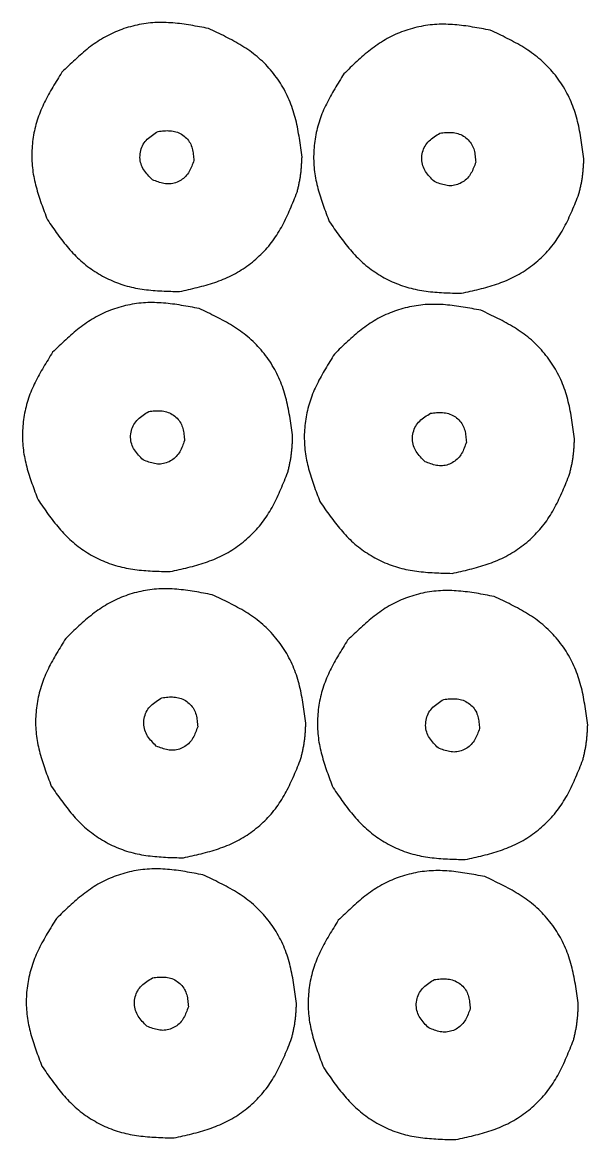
# Model space of a CAD drawing. Extents: x 4 to 423, y 4 to 212.
# Drawn here: x 4.1 to 108.8, y 3.9 to 210.6 of the extents above; entities that cross this region are included whole.
import ezdxf

# ---------------------------------------------------------------- set-up
doc = ezdxf.new("R2010")
doc.units = 0
doc.layers.add('Layer_1', color=7, linetype='CONTINUOUS')

msp = doc.modelspace()

# ---------------------------------------------------------------- linework, layer by layer
at = {"layer": 'Layer_1', "color": 7}
for p, q in [((55.879746, 185.680938), (55.879746, 185.680938)), ((108.060517, 185.357543), (108.060517, 185.357543)), ((28.200624, 181.459317), (28.200624, 181.459317)), ((80.381394, 181.135922), (80.381394, 181.135922)), ((54.149639, 133.87162), (54.149639, 133.87162)), ((106.33041, 133.548225), (106.33041, 133.548225)), ((26.470517, 129.649999), (26.470517, 129.649999)), ((78.651287, 129.326603), (78.651287, 129.326603)), ((56.587559, 80.930438), (56.587559, 80.930438)), ((108.76833, 80.607042), (108.76833, 80.607042)), ((28.908437, 76.708817), (28.908437, 76.708817)), ((81.089208, 76.385421), (81.089208, 76.385421)), ((54.857452, 29.121121), (54.857452, 29.121121)), ((107.038223, 28.797725), (107.038223, 28.797725)), ((27.17833, 24.8995), (27.17833, 24.8995)), ((79.359101, 24.576104), (79.359101, 24.576104))]:
    msp.add_line(p, q, dxfattribs=at)
for points, knots in [([(38.560773, 209.460356), (37.465674, 209.669388), (35.282209, 210.086167), (31.98309, 210.53667), (28.647975, 210.626273), (25.327351, 210.176563), (22.107918, 209.226002), (19.078906, 207.796398), (16.338921, 205.895819), (13.831246, 203.706324), (12.237897, 202.155912), (11.438523, 201.378079)], [0, 0, 0, 0, 3.344446, 6.668333, 9.980007, 13.320141, 16.676732, 20.014038, 23.322327, 26.645625, 29.991527, 29.991527, 29.991527, 29.991527]), ([(55.879746, 185.680938), (55.730274, 186.836677), (55.432369, 189.14011), (54.795289, 192.559443), (53.768409, 195.890877), (52.183794, 199.01565), (50.119258, 201.856211), (47.635262, 204.326365), (44.779657, 206.325301), (41.718782, 207.977569), (39.615976, 208.964904), (38.560773, 209.460356)], [0, 0, 0, 0, 3.495904, 6.967479, 10.423894, 13.915493, 17.427018, 20.917433, 24.372902, 27.844709, 31.34171, 31.34171, 31.34171, 31.34171]), ([(90.741543, 209.136961), (89.646445, 209.345993), (87.46298, 209.762772), (84.163861, 210.213274), (80.828746, 210.302878), (77.508122, 209.853167), (74.288688, 208.902606), (71.259676, 207.473002), (68.519691, 205.572424), (66.012017, 203.382928), (64.418668, 201.832517), (63.619294, 201.054683)], [0, 0, 0, 0, 3.344446, 6.668333, 9.980007, 13.320141, 16.676732, 20.014038, 23.322327, 26.645625, 29.991527, 29.991527, 29.991527, 29.991527]), ([(108.060517, 185.357543), (107.911044, 186.513281), (107.613139, 188.816714), (106.97606, 192.236048), (105.949179, 195.567482), (104.364564, 198.692254), (102.300028, 201.532816), (99.816033, 204.002969), (96.960427, 206.001906), (93.899552, 207.654173), (91.796747, 208.641508), (90.741543, 209.136961)], [0, 0, 0, 0, 3.495904, 6.967479, 10.423894, 13.915493, 17.427018, 20.917433, 24.372902, 27.844709, 31.34171, 31.34171, 31.34171, 31.34171]), ([(11.438523, 201.378079), (10.867501, 200.466143), (9.728698, 198.647445), (8.163746, 195.839393), (6.898623, 192.877862), (6.103984, 189.743635), (5.778032, 186.521585), (5.933318, 183.293351), (6.596576, 180.143589), (7.591632, 177.087486), (8.361458, 175.084204), (8.747582, 174.079412)], [0, 0, 0, 0, 3.227736, 6.43716, 9.635832, 12.859337, 16.097472, 19.3183, 22.513775, 25.722653, 28.951781, 28.951781, 28.951781, 28.951781]), ([(63.619294, 201.054683), (63.048272, 200.142747), (61.909468, 198.324049), (60.344517, 195.515997), (59.079393, 192.554466), (58.284755, 189.420239), (57.958803, 186.198189), (58.114089, 182.969956), (58.777347, 179.820194), (59.772402, 176.76409), (60.542229, 174.760808), (60.928353, 173.756017)], [0, 0, 0, 0, 3.227736, 6.43716, 9.635832, 12.859337, 16.097472, 19.3183, 22.513775, 25.722653, 28.951781, 28.951781, 28.951781, 28.951781]), ([(28.200624, 181.459317), (27.908557, 181.755581), (27.33184, 182.340587), (26.561048, 183.290184), (26.008247, 184.393135), (25.827231, 185.634348), (25.969094, 186.889544), (26.423199, 188.059416), (27.210899, 189.010904), (28.178304, 189.763371), (28.873992, 190.203758), (29.226375, 190.426824)], [0, 0, 0, 0, 1.24795, 2.464213, 3.656713, 4.899916, 6.169499, 7.412186, 8.606575, 9.825384, 11.076418, 11.076418, 11.076418, 11.076418]), ([(29.226375, 190.426824), (29.601662, 190.468923), (30.345673, 190.552386), (31.463803, 190.581019), (32.574809, 190.399898), (33.60771, 189.921194), (34.503848, 189.214851), (35.199568, 188.319755), (35.596847, 187.272197), (35.776537, 186.170488), (35.829981, 185.422577), (35.857016, 185.044234)], [0, 0, 0, 0, 1.132821, 2.245824, 3.346671, 4.476996, 5.621574, 6.742463, 7.832399, 8.943814, 10.08162, 10.08162, 10.08162, 10.08162]), ([(81.407145, 190.103428), (81.782433, 190.145528), (82.526443, 190.22899), (83.644573, 190.257624), (84.755579, 190.076502), (85.788481, 189.597798), (86.684618, 188.891455), (87.380339, 187.996359), (87.777617, 186.948801), (87.957308, 185.847093), (88.010752, 185.099181), (88.037787, 184.720838)], [0, 0, 0, 0, 1.132821, 2.245824, 3.346671, 4.476996, 5.621574, 6.742463, 7.832399, 8.943814, 10.08162, 10.08162, 10.08162, 10.08162]), ([(80.381394, 181.135922), (80.089328, 181.432186), (79.51261, 182.017191), (78.741818, 182.966788), (78.189017, 184.069739), (78.008001, 185.310952), (78.149865, 186.566148), (78.60397, 187.73602), (79.39167, 188.687508), (80.359075, 189.439976), (81.054763, 189.880362), (81.407145, 190.103428)], [0, 0, 0, 0, 1.24795, 2.464213, 3.656713, 4.899916, 6.169499, 7.412186, 8.606575, 9.825384, 11.076418, 11.076418, 11.076418, 11.076418]), ([(35.857016, 185.044234), (35.730779, 184.690518), (35.480583, 183.989468), (35.017901, 182.978683), (34.374338, 182.07273), (33.507239, 181.370108), (32.505664, 180.886384), (31.418017, 180.65275), (30.314092, 180.743139), (29.247096, 181.051637), (28.552111, 181.322386), (28.200624, 181.459317)], [0, 0, 0, 0, 1.126596, 2.232865, 3.32612, 4.427431, 5.542997, 6.636887, 7.722104, 8.827921, 9.959458, 9.959458, 9.959458, 9.959458]), ([(54.978599, 179.183122), (55.035086, 179.420029), (55.148046, 179.893778), (55.309678, 180.606165), (55.455661, 181.321974), (55.578044, 182.042339), (55.677308, 182.766347), (55.753894, 183.493053), (55.80823, 184.221624), (55.847703, 184.951077), (55.869064, 185.437635), (55.879746, 185.680938)], [0, 0, 0, 0, 0.730643, 1.461087, 2.191397, 2.921974, 3.652733, 4.383387, 5.113794, 5.844262, 6.574873, 6.574873, 6.574873, 6.574873]), ([(88.037787, 184.720838), (87.91155, 184.367122), (87.661354, 183.666072), (87.198672, 182.655287), (86.555109, 181.749334), (85.688009, 181.046713), (84.686435, 180.562988), (83.598787, 180.329355), (82.494863, 180.419744), (81.427867, 180.728241), (80.732882, 180.998991), (80.381394, 181.135922)], [0, 0, 0, 0, 1.126596, 2.232865, 3.32612, 4.427431, 5.542997, 6.636887, 7.722104, 8.827921, 9.959458, 9.959458, 9.959458, 9.959458]), ([(107.15937, 178.859726), (107.215857, 179.096633), (107.328816, 179.570382), (107.490448, 180.28277), (107.636431, 180.998578), (107.758814, 181.718944), (107.858078, 182.442951), (107.934665, 183.169658), (107.989001, 183.898228), (108.028473, 184.627681), (108.049835, 185.114239), (108.060517, 185.357543)], [0, 0, 0, 0, 0.730643, 1.461087, 2.191397, 2.921974, 3.652733, 4.383387, 5.113794, 5.844262, 6.574873, 6.574873, 6.574873, 6.574873]), ([(33.209845, 160.803924), (34.307146, 161.047093), (36.495006, 161.531935), (39.729151, 162.431662), (42.852229, 163.682458), (45.744915, 165.429835), (48.340136, 167.603616), (50.560522, 170.147946), (52.313908, 173.01563), (53.72893, 176.058042), (54.561054, 178.138955), (54.978599, 179.183122)], [0, 0, 0, 0, 3.371599, 6.722484, 10.061471, 13.430372, 16.815522, 20.179901, 23.51306, 26.862578, 30.236068, 30.236068, 30.236068, 30.236068]), ([(85.390616, 160.480529), (86.487917, 160.723697), (88.675777, 161.208539), (91.909922, 162.108266), (95.032999, 163.359062), (97.925685, 165.106439), (100.520906, 167.28022), (102.741293, 169.824551), (104.494679, 172.692235), (105.9097, 175.734647), (106.741824, 177.81556), (107.15937, 178.859726)], [0, 0, 0, 0, 3.371599, 6.722484, 10.061471, 13.430372, 16.815522, 20.179901, 23.51306, 26.862578, 30.236068, 30.236068, 30.236068, 30.236068]), ([(8.747582, 174.079412), (9.369379, 173.179532), (10.609315, 171.385064), (12.603627, 168.796769), (14.866235, 166.430829), (17.484175, 164.442415), (20.374331, 162.864241), (23.462634, 161.74176), (26.677995, 161.135508), (29.93504, 160.883416), (32.115875, 160.830479), (33.209845, 160.803924)], [0, 0, 0, 0, 3.281268, 6.543238, 9.793832, 13.071067, 16.363725, 19.638159, 22.885402, 26.146793, 29.429507, 29.429507, 29.429507, 29.429507]), ([(60.928353, 173.756017), (61.550149, 172.856136), (62.790085, 171.061668), (64.784398, 168.473373), (67.047005, 166.107433), (69.664945, 164.119019), (72.555101, 162.540845), (75.643404, 161.418364), (78.858766, 160.812112), (82.115811, 160.56002), (84.296645, 160.507083), (85.390616, 160.480529)], [0, 0, 0, 0, 3.281268, 6.543238, 9.793832, 13.071067, 16.363725, 19.638159, 22.885402, 26.146793, 29.429507, 29.429507, 29.429507, 29.429507]), ([(36.830666, 157.651038), (35.735568, 157.86007), (33.552102, 158.276849), (30.252983, 158.727352), (26.917869, 158.816955), (23.597244, 158.367244), (20.377811, 157.416684), (17.348799, 155.98708), (14.608814, 154.086501), (12.101139, 151.897006), (10.507791, 150.346594), (9.708416, 149.568761)], [0, 0, 0, 0, 3.344446, 6.668333, 9.980007, 13.320141, 16.676732, 20.014038, 23.322327, 26.645625, 29.991527, 29.991527, 29.991527, 29.991527]), ([(54.149639, 133.87162), (54.000167, 135.027358), (53.702262, 137.330792), (53.065183, 140.750125), (52.038302, 144.081559), (50.453687, 147.206332), (48.389151, 150.046893), (45.905155, 152.517046), (43.04955, 154.515983), (39.988675, 156.16825), (37.88587, 157.155586), (36.830666, 157.651038)], [0, 0, 0, 0, 3.495904, 6.967479, 10.423894, 13.915493, 17.427018, 20.917433, 24.372902, 27.844709, 31.34171, 31.34171, 31.34171, 31.34171]), ([(89.011437, 157.327642), (87.916338, 157.536674), (85.732873, 157.953453), (82.433754, 158.403956), (79.098639, 158.493559), (75.778015, 158.043849), (72.558581, 157.093288), (69.529569, 155.663684), (66.789584, 153.763105), (64.28191, 151.57361), (62.688561, 150.023198), (61.889187, 149.245365)], [0, 0, 0, 0, 3.344446, 6.668333, 9.980007, 13.320141, 16.676732, 20.014038, 23.322327, 26.645625, 29.991527, 29.991527, 29.991527, 29.991527]), ([(106.33041, 133.548225), (106.180937, 134.703963), (105.883033, 137.007396), (105.245953, 140.42673), (104.219072, 143.758163), (102.634457, 146.882936), (100.569921, 149.723497), (98.085926, 152.193651), (95.23032, 154.192588), (92.169445, 155.844855), (90.06664, 156.83219), (89.011437, 157.327642)], [0, 0, 0, 0, 3.495904, 6.967479, 10.423894, 13.915493, 17.427018, 20.917433, 24.372902, 27.844709, 31.34171, 31.34171, 31.34171, 31.34171]), ([(9.708416, 149.568761), (9.137395, 148.656825), (7.998591, 146.838127), (6.433639, 144.030074), (5.168516, 141.068544), (4.373877, 137.934317), (4.047925, 134.712266), (4.203212, 131.484033), (4.866469, 128.334271), (5.861525, 125.278168), (6.631351, 123.274886), (7.017475, 122.270094)], [0, 0, 0, 0, 3.227736, 6.43716, 9.635832, 12.859337, 16.097472, 19.3183, 22.513775, 25.722653, 28.951781, 28.951781, 28.951781, 28.951781]), ([(61.889187, 149.245365), (61.318165, 148.333429), (60.179361, 146.514731), (58.61441, 143.706679), (57.349287, 140.745148), (56.554648, 137.610921), (56.228696, 134.388871), (56.383982, 131.160638), (57.04724, 128.010875), (58.042295, 124.954772), (58.812122, 122.95149), (59.198246, 121.946698)], [0, 0, 0, 0, 3.227736, 6.43716, 9.635832, 12.859337, 16.097472, 19.3183, 22.513775, 25.722653, 28.951781, 28.951781, 28.951781, 28.951781]), ([(26.470517, 129.649999), (26.17845, 129.946263), (25.601733, 130.531268), (24.830941, 131.480865), (24.27814, 132.583817), (24.097124, 133.825029), (24.238987, 135.080225), (24.693092, 136.250098), (25.480792, 137.201586), (26.448197, 137.954053), (27.143885, 138.39444), (27.496268, 138.617506)], [0, 0, 0, 0, 1.24795, 2.464213, 3.656713, 4.899916, 6.169499, 7.412186, 8.606575, 9.825384, 11.076418, 11.076418, 11.076418, 11.076418]), ([(27.496268, 138.617506), (27.871555, 138.659605), (28.615566, 138.743068), (29.733696, 138.771701), (30.844702, 138.59058), (31.877603, 138.111876), (32.773741, 137.405532), (33.469461, 136.510437), (33.86674, 135.462879), (34.04643, 134.36117), (34.099874, 133.613259), (34.126909, 133.234916)], [0, 0, 0, 0, 1.132821, 2.245824, 3.346671, 4.476996, 5.621574, 6.742463, 7.832399, 8.943814, 10.08162, 10.08162, 10.08162, 10.08162]), ([(78.651287, 129.326603), (78.359221, 129.622867), (77.782503, 130.207873), (77.011711, 131.15747), (76.458911, 132.260421), (76.277895, 133.501634), (76.419758, 134.75683), (76.873863, 135.926702), (77.661563, 136.87819), (78.628968, 137.630657), (79.324656, 138.071044), (79.677038, 138.29411)], [0, 0, 0, 0, 1.24795, 2.464213, 3.656713, 4.899916, 6.169499, 7.412186, 8.606575, 9.825384, 11.076418, 11.076418, 11.076418, 11.076418]), ([(79.677038, 138.29411), (80.052326, 138.33621), (80.796336, 138.419672), (81.914466, 138.448305), (83.025472, 138.267184), (84.058374, 137.78848), (84.954511, 137.082137), (85.650232, 136.187041), (86.047511, 135.139483), (86.227201, 134.037774), (86.280645, 133.289863), (86.30768, 132.91152)], [0, 0, 0, 0, 1.132821, 2.245824, 3.346671, 4.476996, 5.621574, 6.742463, 7.832399, 8.943814, 10.08162, 10.08162, 10.08162, 10.08162]), ([(34.126909, 133.234916), (34.000672, 132.8812), (33.750476, 132.18015), (33.287794, 131.169365), (32.644231, 130.263411), (31.777132, 129.56079), (30.775557, 129.077066), (29.68791, 128.843432), (28.583986, 128.933821), (27.516989, 129.242318), (26.822004, 129.513068), (26.470517, 129.649999)], [0, 0, 0, 0, 1.126596, 2.232865, 3.32612, 4.427431, 5.542997, 6.636887, 7.722104, 8.827921, 9.959458, 9.959458, 9.959458, 9.959458]), ([(53.248492, 127.373803), (53.30498, 127.61071), (53.417939, 128.08446), (53.579571, 128.796847), (53.725554, 129.512656), (53.847937, 130.233021), (53.947201, 130.957029), (54.023787, 131.683735), (54.078124, 132.412306), (54.117596, 133.141758), (54.138957, 133.628317), (54.149639, 133.87162)], [0, 0, 0, 0, 0.730643, 1.461087, 2.191397, 2.921974, 3.652733, 4.383387, 5.113794, 5.844262, 6.574873, 6.574873, 6.574873, 6.574873]), ([(86.30768, 132.91152), (86.181443, 132.557804), (85.931247, 131.856754), (85.468565, 130.845969), (84.825002, 129.940016), (83.957902, 129.237395), (82.956328, 128.75367), (81.86868, 128.520036), (80.764756, 128.610426), (79.69776, 128.918923), (79.002775, 129.189672), (78.651287, 129.326603)], [0, 0, 0, 0, 1.126596, 2.232865, 3.32612, 4.427431, 5.542997, 6.636887, 7.722104, 8.827921, 9.959458, 9.959458, 9.959458, 9.959458]), ([(105.429263, 127.050408), (105.48575, 127.287315), (105.598709, 127.761064), (105.760342, 128.473451), (105.906324, 129.18926), (106.028707, 129.909625), (106.127971, 130.633633), (106.204558, 131.360339), (106.258894, 132.08891), (106.298366, 132.818363), (106.319728, 133.304921), (106.33041, 133.548225)], [0, 0, 0, 0, 0.730643, 1.461087, 2.191397, 2.921974, 3.652733, 4.383387, 5.113794, 5.844262, 6.574873, 6.574873, 6.574873, 6.574873]), ([(31.479738, 108.994606), (32.577039, 109.237774), (34.764899, 109.722617), (37.999044, 110.622343), (41.122122, 111.873139), (44.014808, 113.620517), (46.610029, 115.794298), (48.830415, 118.338628), (50.583801, 121.206312), (51.998823, 124.248724), (52.830947, 126.329637), (53.248492, 127.373803)], [0, 0, 0, 0, 3.371599, 6.722484, 10.061471, 13.430372, 16.815522, 20.179901, 23.51306, 26.862578, 30.236068, 30.236068, 30.236068, 30.236068]), ([(83.660509, 108.671211), (84.75781, 108.914379), (86.94567, 109.399221), (90.179815, 110.298948), (93.302892, 111.549744), (96.195578, 113.297121), (98.790799, 115.470902), (101.011186, 118.015232), (102.764572, 120.882917), (104.179594, 123.925329), (105.011717, 126.006242), (105.429263, 127.050408)], [0, 0, 0, 0, 3.371599, 6.722484, 10.061471, 13.430372, 16.815522, 20.179901, 23.51306, 26.862578, 30.236068, 30.236068, 30.236068, 30.236068]), ([(7.017475, 122.270094), (7.639272, 121.370214), (8.879208, 119.575746), (10.87352, 116.987451), (13.136128, 114.621511), (15.754068, 112.633096), (18.644224, 111.054923), (21.732527, 109.932442), (24.947888, 109.32619), (28.204933, 109.074098), (30.385768, 109.021161), (31.479738, 108.994606)], [0, 0, 0, 0, 3.281268, 6.543238, 9.793832, 13.071067, 16.363725, 19.638159, 22.885402, 26.146793, 29.429507, 29.429507, 29.429507, 29.429507]), ([(59.198246, 121.946698), (59.820042, 121.046818), (61.059979, 119.25235), (63.054291, 116.664055), (65.316898, 114.298115), (67.934838, 112.309701), (70.824994, 110.731527), (73.913297, 109.609046), (77.128659, 109.002794), (80.385704, 108.750702), (82.566538, 108.697765), (83.660509, 108.671211)], [0, 0, 0, 0, 3.281268, 6.543238, 9.793832, 13.071067, 16.363725, 19.638159, 22.885402, 26.146793, 29.429507, 29.429507, 29.429507, 29.429507]), ([(39.268586, 104.709856), (38.173488, 104.918888), (35.990023, 105.335667), (32.690903, 105.78617), (29.355789, 105.875773), (26.035164, 105.426062), (22.815731, 104.475502), (19.786719, 103.045898), (17.046734, 101.145319), (14.539059, 98.955824), (12.945711, 97.405412), (12.146336, 96.627579)], [0, 0, 0, 0, 3.344446, 6.668333, 9.980007, 13.320141, 16.676732, 20.014038, 23.322327, 26.645625, 29.991527, 29.991527, 29.991527, 29.991527]), ([(91.449357, 104.38646), (90.354258, 104.595492), (88.170793, 105.012271), (84.871674, 105.462774), (81.536559, 105.552377), (78.215935, 105.102667), (74.996501, 104.152106), (71.96749, 102.722502), (69.227504, 100.821923), (66.71983, 98.632428), (65.126481, 97.082016), (64.327107, 96.304183)], [0, 0, 0, 0, 3.344446, 6.668333, 9.980007, 13.320141, 16.676732, 20.014038, 23.322327, 26.645625, 29.991527, 29.991527, 29.991527, 29.991527]), ([(56.587559, 80.930438), (56.438087, 82.086176), (56.140182, 84.38961), (55.503103, 87.808943), (54.476222, 91.140377), (52.891607, 94.26515), (50.827071, 97.105711), (48.343076, 99.575864), (45.48747, 101.574801), (42.426595, 103.227068), (40.32379, 104.214404), (39.268586, 104.709856)], [0, 0, 0, 0, 3.495904, 6.967479, 10.423894, 13.915493, 17.427018, 20.917433, 24.372902, 27.844709, 31.34171, 31.34171, 31.34171, 31.34171]), ([(108.76833, 80.607042), (108.618857, 81.762781), (108.320953, 84.066214), (107.683873, 87.485548), (106.656993, 90.816981), (105.072378, 93.941754), (103.007842, 96.782315), (100.523846, 99.252469), (97.668241, 101.251406), (94.607366, 102.903673), (92.50456, 103.891008), (91.449357, 104.38646)], [0, 0, 0, 0, 3.495904, 6.967479, 10.423894, 13.915493, 17.427018, 20.917433, 24.372902, 27.844709, 31.34171, 31.34171, 31.34171, 31.34171]), ([(12.146336, 96.627579), (11.575315, 95.715643), (10.436511, 93.896945), (8.87156, 91.088892), (7.606436, 88.127362), (6.811798, 84.993135), (6.485846, 81.771084), (6.641132, 78.542851), (7.304389, 75.393089), (8.299445, 72.336986), (9.069272, 70.333704), (9.455396, 69.328912)], [0, 0, 0, 0, 3.227736, 6.43716, 9.635832, 12.859337, 16.097472, 19.3183, 22.513775, 25.722653, 28.951781, 28.951781, 28.951781, 28.951781]), ([(64.327107, 96.304183), (63.756085, 95.392247), (62.617281, 93.573549), (61.05233, 90.765497), (59.787207, 87.803966), (58.992568, 84.669739), (58.666616, 81.447689), (58.821902, 78.219455), (59.48516, 75.069693), (60.480216, 72.01359), (61.250042, 70.010308), (61.636166, 69.005516)], [0, 0, 0, 0, 3.227736, 6.43716, 9.635832, 12.859337, 16.097472, 19.3183, 22.513775, 25.722653, 28.951781, 28.951781, 28.951781, 28.951781]), ([(28.908437, 76.708817), (28.61637, 77.005081), (28.039653, 77.590086), (27.268861, 78.539683), (26.71606, 79.642635), (26.535044, 80.883847), (26.676908, 82.139043), (27.131012, 83.308915), (27.918713, 84.260404), (28.886118, 85.012871), (29.581805, 85.453257), (29.934188, 85.676324)], [0, 0, 0, 0, 1.24795, 2.464213, 3.656713, 4.899916, 6.169499, 7.412186, 8.606575, 9.825384, 11.076418, 11.076418, 11.076418, 11.076418]), ([(29.934188, 85.676324), (30.309476, 85.718423), (31.053486, 85.801886), (32.171616, 85.830519), (33.282622, 85.649398), (34.315523, 85.170693), (35.211661, 84.46435), (35.907382, 83.569255), (36.30466, 82.521696), (36.484351, 81.419988), (36.537794, 80.672077), (36.56483, 80.293733)], [0, 0, 0, 0, 1.132821, 2.245824, 3.346671, 4.476996, 5.621574, 6.742463, 7.832399, 8.943814, 10.08162, 10.08162, 10.08162, 10.08162]), ([(81.089208, 76.385421), (80.797141, 76.681685), (80.220424, 77.266691), (79.449632, 78.216288), (78.896831, 79.319239), (78.715815, 80.560452), (78.857678, 81.815648), (79.311783, 82.98552), (80.099483, 83.937008), (81.066888, 84.689475), (81.762576, 85.129862), (82.114958, 85.352928)], [0, 0, 0, 0, 1.24795, 2.464213, 3.656713, 4.899916, 6.169499, 7.412186, 8.606575, 9.825384, 11.076418, 11.076418, 11.076418, 11.076418]), ([(82.114958, 85.352928), (82.490246, 85.395028), (83.234256, 85.47849), (84.352387, 85.507123), (85.463393, 85.326002), (86.496294, 84.847298), (87.392432, 84.140955), (88.088152, 83.245859), (88.485431, 82.198301), (88.665121, 81.096592), (88.718565, 80.348681), (88.7456, 79.970338)], [0, 0, 0, 0, 1.132821, 2.245824, 3.346671, 4.476996, 5.621574, 6.742463, 7.832399, 8.943814, 10.08162, 10.08162, 10.08162, 10.08162]), ([(55.686412, 74.432621), (55.7429, 74.669528), (55.855859, 75.143278), (56.017491, 75.855665), (56.163474, 76.571474), (56.285857, 77.291839), (56.385121, 78.015847), (56.461707, 78.742553), (56.516044, 79.471124), (56.555516, 80.200576), (56.576877, 80.687135), (56.587559, 80.930438)], [0, 0, 0, 0, 0.730643, 1.461087, 2.191397, 2.921974, 3.652733, 4.383387, 5.113794, 5.844262, 6.574873, 6.574873, 6.574873, 6.574873]), ([(107.867183, 74.109226), (107.92367, 74.346133), (108.03663, 74.819882), (108.198262, 75.532269), (108.344244, 76.248078), (108.466628, 76.968443), (108.565891, 77.692451), (108.642478, 78.419157), (108.696814, 79.147728), (108.736286, 79.877181), (108.757648, 80.363739), (108.76833, 80.607042)], [0, 0, 0, 0, 0.730643, 1.461087, 2.191397, 2.921974, 3.652733, 4.383387, 5.113794, 5.844262, 6.574873, 6.574873, 6.574873, 6.574873]), ([(36.56483, 80.293733), (36.438593, 79.940018), (36.188396, 79.238968), (35.725715, 78.228183), (35.082152, 77.322229), (34.215052, 76.619608), (33.213478, 76.135884), (32.12583, 75.90225), (31.021906, 75.992639), (29.95491, 76.301136), (29.259924, 76.571886), (28.908437, 76.708817)], [0, 0, 0, 0, 1.126596, 2.232865, 3.32612, 4.427431, 5.542997, 6.636887, 7.722104, 8.827921, 9.959458, 9.959458, 9.959458, 9.959458]), ([(88.7456, 79.970338), (88.619363, 79.616622), (88.369167, 78.915572), (87.906485, 77.904787), (87.262922, 76.998834), (86.395822, 76.296213), (85.394248, 75.812488), (84.306601, 75.578854), (83.202676, 75.669244), (82.13568, 75.977741), (81.440695, 76.24849), (81.089208, 76.385421)], [0, 0, 0, 0, 1.126596, 2.232865, 3.32612, 4.427431, 5.542997, 6.636887, 7.722104, 8.827921, 9.959458, 9.959458, 9.959458, 9.959458]), ([(33.917659, 56.053424), (35.014959, 56.296592), (37.20282, 56.781435), (40.436965, 57.681161), (43.560042, 58.931957), (46.452728, 60.679334), (49.047949, 62.853116), (51.268336, 65.397446), (53.021721, 68.26513), (54.436743, 71.307542), (55.268867, 73.388455), (55.686412, 74.432621)], [0, 0, 0, 0, 3.371599, 6.722484, 10.061471, 13.430372, 16.815522, 20.179901, 23.51306, 26.862578, 30.236068, 30.236068, 30.236068, 30.236068]), ([(86.098429, 55.730028), (87.19573, 55.973197), (89.38359, 56.458039), (92.617735, 57.357766), (95.740813, 58.608562), (98.633499, 60.355939), (101.22872, 62.52972), (103.449106, 65.07405), (105.202492, 67.941735), (106.617514, 70.984147), (107.449638, 73.065059), (107.867183, 74.109226)], [0, 0, 0, 0, 3.371599, 6.722484, 10.061471, 13.430372, 16.815522, 20.179901, 23.51306, 26.862578, 30.236068, 30.236068, 30.236068, 30.236068]), ([(9.455396, 69.328912), (10.077192, 68.429032), (11.317128, 66.634564), (13.311441, 64.046269), (15.574048, 61.680329), (18.191988, 59.691914), (21.082144, 58.113741), (24.170447, 56.99126), (27.385809, 56.385007), (30.642853, 56.132916), (32.823688, 56.079979), (33.917659, 56.053424)], [0, 0, 0, 0, 3.281268, 6.543238, 9.793832, 13.071067, 16.363725, 19.638159, 22.885402, 26.146793, 29.429507, 29.429507, 29.429507, 29.429507]), ([(61.636166, 69.005516), (62.257963, 68.105636), (63.497899, 66.311168), (65.492211, 63.722873), (67.754819, 61.356933), (70.372759, 59.368519), (73.262914, 57.790345), (76.351217, 56.667864), (79.566579, 56.061612), (82.823624, 55.80952), (85.004459, 55.756583), (86.098429, 55.730028)], [0, 0, 0, 0, 3.281268, 6.543238, 9.793832, 13.071067, 16.363725, 19.638159, 22.885402, 26.146793, 29.429507, 29.429507, 29.429507, 29.429507]), ([(37.538479, 52.900539), (36.443381, 53.109571), (34.259916, 53.52635), (30.960796, 53.976853), (27.625682, 54.066456), (24.305057, 53.616745), (21.085624, 52.666185), (18.056612, 51.236581), (15.316627, 49.336002), (12.808952, 47.146507), (11.215604, 45.596095), (10.41623, 44.818262)], [0, 0, 0, 0, 3.344446, 6.668333, 9.980007, 13.320141, 16.676732, 20.014038, 23.322327, 26.645625, 29.991527, 29.991527, 29.991527, 29.991527]), ([(54.857452, 29.121121), (54.70798, 30.276859), (54.410075, 32.580293), (53.772996, 35.999626), (52.746115, 39.33106), (51.1615, 42.455833), (49.096964, 45.296394), (46.612969, 47.766547), (43.757363, 49.765484), (40.696488, 51.417751), (38.593683, 52.405087), (37.538479, 52.900539)], [0, 0, 0, 0, 3.495904, 6.967479, 10.423894, 13.915493, 17.427018, 20.917433, 24.372902, 27.844709, 31.34171, 31.34171, 31.34171, 31.34171]), ([(89.71925, 52.577143), (88.624151, 52.786175), (86.440686, 53.202954), (83.141567, 53.653457), (79.806452, 53.74306), (76.485828, 53.29335), (73.266395, 52.342789), (70.237383, 50.913185), (67.497398, 49.012606), (64.989723, 46.823111), (63.396374, 45.272699), (62.597, 44.494866)], [0, 0, 0, 0, 3.344446, 6.668333, 9.980007, 13.320141, 16.676732, 20.014038, 23.322327, 26.645625, 29.991527, 29.991527, 29.991527, 29.991527]), ([(107.038223, 28.797725), (106.888751, 29.953464), (106.590846, 32.256897), (105.953766, 35.676231), (104.926886, 39.007664), (103.342271, 42.132437), (101.277735, 44.972998), (98.793739, 47.443152), (95.938134, 49.442089), (92.877259, 51.094356), (90.774453, 52.081691), (89.71925, 52.577143)], [0, 0, 0, 0, 3.495904, 6.967479, 10.423894, 13.915493, 17.427018, 20.917433, 24.372902, 27.844709, 31.34171, 31.34171, 31.34171, 31.34171]), ([(10.41623, 44.818262), (9.845208, 43.906326), (8.706404, 42.087628), (7.141453, 39.279575), (5.876329, 36.318045), (5.081691, 33.183818), (4.755739, 29.961767), (4.911025, 26.733534), (5.574283, 23.583772), (6.569338, 20.527669), (7.339165, 18.524387), (7.725289, 17.519595)], [0, 0, 0, 0, 3.227736, 6.43716, 9.635832, 12.859337, 16.097472, 19.3183, 22.513775, 25.722653, 28.951781, 28.951781, 28.951781, 28.951781]), ([(62.597, 44.494866), (62.025978, 43.58293), (60.887175, 41.764232), (59.322223, 38.95618), (58.0571, 35.994649), (57.262461, 32.860422), (56.936509, 29.638372), (57.091795, 26.410138), (57.755053, 23.260376), (58.750109, 20.204273), (59.519935, 18.200991), (59.906059, 17.196199)], [0, 0, 0, 0, 3.227736, 6.43716, 9.635832, 12.859337, 16.097472, 19.3183, 22.513775, 25.722653, 28.951781, 28.951781, 28.951781, 28.951781]), ([(27.17833, 24.8995), (26.886264, 25.195764), (26.309546, 25.780769), (25.538754, 26.730366), (24.985953, 27.833318), (24.804937, 29.07453), (24.946801, 30.329726), (25.400905, 31.499598), (26.188606, 32.451087), (27.156011, 33.203554), (27.851699, 33.64394), (28.204081, 33.867007)], [0, 0, 0, 0, 1.24795, 2.464213, 3.656713, 4.899916, 6.169499, 7.412186, 8.606575, 9.825384, 11.076418, 11.076418, 11.076418, 11.076418]), ([(28.204081, 33.867007), (28.579369, 33.909106), (29.323379, 33.992569), (30.441509, 34.021202), (31.552515, 33.840081), (32.585416, 33.361376), (33.481554, 32.655033), (34.177275, 31.759938), (34.574553, 30.71238), (34.754244, 29.610671), (34.807687, 28.86276), (34.834723, 28.484416)], [0, 0, 0, 0, 1.132821, 2.245824, 3.346671, 4.476996, 5.621574, 6.742463, 7.832399, 8.943814, 10.08162, 10.08162, 10.08162, 10.08162]), ([(79.359101, 24.576104), (79.067034, 24.872368), (78.490317, 25.457374), (77.719525, 26.406971), (77.166724, 27.509922), (76.985708, 28.751135), (77.127571, 30.006331), (77.581676, 31.176203), (78.369376, 32.127691), (79.336781, 32.880158), (80.032469, 33.320545), (80.384852, 33.543611)], [0, 0, 0, 0, 1.24795, 2.464213, 3.656713, 4.899916, 6.169499, 7.412186, 8.606575, 9.825384, 11.076418, 11.076418, 11.076418, 11.076418]), ([(80.384852, 33.543611), (80.760139, 33.585711), (81.50415, 33.669173), (82.62228, 33.697806), (83.733286, 33.516685), (84.766187, 33.037981), (85.662325, 32.331638), (86.358045, 31.436542), (86.755324, 30.388984), (86.935014, 29.287275), (86.988458, 28.539364), (87.015493, 28.161021)], [0, 0, 0, 0, 1.132821, 2.245824, 3.346671, 4.476996, 5.621574, 6.742463, 7.832399, 8.943814, 10.08162, 10.08162, 10.08162, 10.08162]), ([(53.956306, 22.623304), (54.012793, 22.860211), (54.125752, 23.333961), (54.287384, 24.046348), (54.433367, 24.762157), (54.55575, 25.482522), (54.655014, 26.20653), (54.731601, 26.933236), (54.785937, 27.661807), (54.825409, 28.391259), (54.846771, 28.877818), (54.857452, 29.121121)], [0, 0, 0, 0, 0.730643, 1.461087, 2.191397, 2.921974, 3.652733, 4.383387, 5.113794, 5.844262, 6.574873, 6.574873, 6.574873, 6.574873]), ([(34.834723, 28.484416), (34.708486, 28.130701), (34.458289, 27.429651), (33.995608, 26.418866), (33.352045, 25.512912), (32.484945, 24.810291), (31.483371, 24.326567), (30.395723, 24.092933), (29.291799, 24.183322), (28.224803, 24.491819), (27.529818, 24.762569), (27.17833, 24.8995)], [0, 0, 0, 0, 1.126596, 2.232865, 3.32612, 4.427431, 5.542997, 6.636887, 7.722104, 8.827921, 9.959458, 9.959458, 9.959458, 9.959458]), ([(87.015493, 28.161021), (86.889256, 27.807305), (86.63906, 27.106255), (86.176378, 26.09547), (85.532815, 25.189517), (84.665716, 24.486896), (83.664141, 24.003171), (82.576494, 23.769537), (81.472569, 23.859927), (80.405573, 24.168424), (79.710588, 24.439173), (79.359101, 24.576104)], [0, 0, 0, 0, 1.126596, 2.232865, 3.32612, 4.427431, 5.542997, 6.636887, 7.722104, 8.827921, 9.959458, 9.959458, 9.959458, 9.959458]), ([(106.137076, 22.299909), (106.193563, 22.536816), (106.306523, 23.010565), (106.468155, 23.722952), (106.614138, 24.438761), (106.736521, 25.159126), (106.835785, 25.883134), (106.912371, 26.60984), (106.966707, 27.338411), (107.00618, 28.067864), (107.027541, 28.554422), (107.038223, 28.797725)], [0, 0, 0, 0, 0.730643, 1.461087, 2.191397, 2.921974, 3.652733, 4.383387, 5.113794, 5.844262, 6.574873, 6.574873, 6.574873, 6.574873]), ([(32.187552, 4.244107), (33.284853, 4.487275), (35.472713, 4.972118), (38.706858, 5.871844), (41.829935, 7.12264), (44.722621, 8.870017), (47.317842, 11.043799), (49.538229, 13.588129), (51.291615, 16.455813), (52.706636, 19.498225), (53.53876, 21.579138), (53.956306, 22.623304)], [0, 0, 0, 0, 3.371599, 6.722484, 10.061471, 13.430372, 16.815522, 20.179901, 23.51306, 26.862578, 30.236068, 30.236068, 30.236068, 30.236068]), ([(84.368322, 3.920711), (85.465623, 4.16388), (87.653483, 4.648722), (90.887628, 5.548449), (94.010706, 6.799245), (96.903392, 8.546622), (99.498613, 10.720403), (101.718999, 13.264733), (103.472385, 16.132418), (104.887407, 19.17483), (105.719531, 21.255743), (106.137076, 22.299909)], [0, 0, 0, 0, 3.371599, 6.722484, 10.061471, 13.430372, 16.815522, 20.179901, 23.51306, 26.862578, 30.236068, 30.236068, 30.236068, 30.236068]), ([(7.725289, 17.519595), (8.347085, 16.619715), (9.587021, 14.825247), (11.581334, 12.236952), (13.843941, 9.871012), (16.461881, 7.882597), (19.352037, 6.304424), (22.44034, 5.181943), (25.655702, 4.57569), (28.912746, 4.323599), (31.093581, 4.270662), (32.187552, 4.244107)], [0, 0, 0, 0, 3.281268, 6.543238, 9.793832, 13.071067, 16.363725, 19.638159, 22.885402, 26.146793, 29.429507, 29.429507, 29.429507, 29.429507]), ([(59.906059, 17.196199), (60.527856, 16.296319), (61.767792, 14.501851), (63.762104, 11.913556), (66.024712, 9.547616), (68.642652, 7.559202), (71.532808, 5.981028), (74.621111, 4.858547), (77.836472, 4.252295), (81.093517, 4.000203), (83.274352, 3.947266), (84.368322, 3.920711)], [0, 0, 0, 0, 3.281268, 6.543238, 9.793832, 13.071067, 16.363725, 19.638159, 22.885402, 26.146793, 29.429507, 29.429507, 29.429507, 29.429507])]:
    msp.add_open_spline(points, degree=3, knots=knots, dxfattribs=at)

doc.saveas('drawing.dxf')
